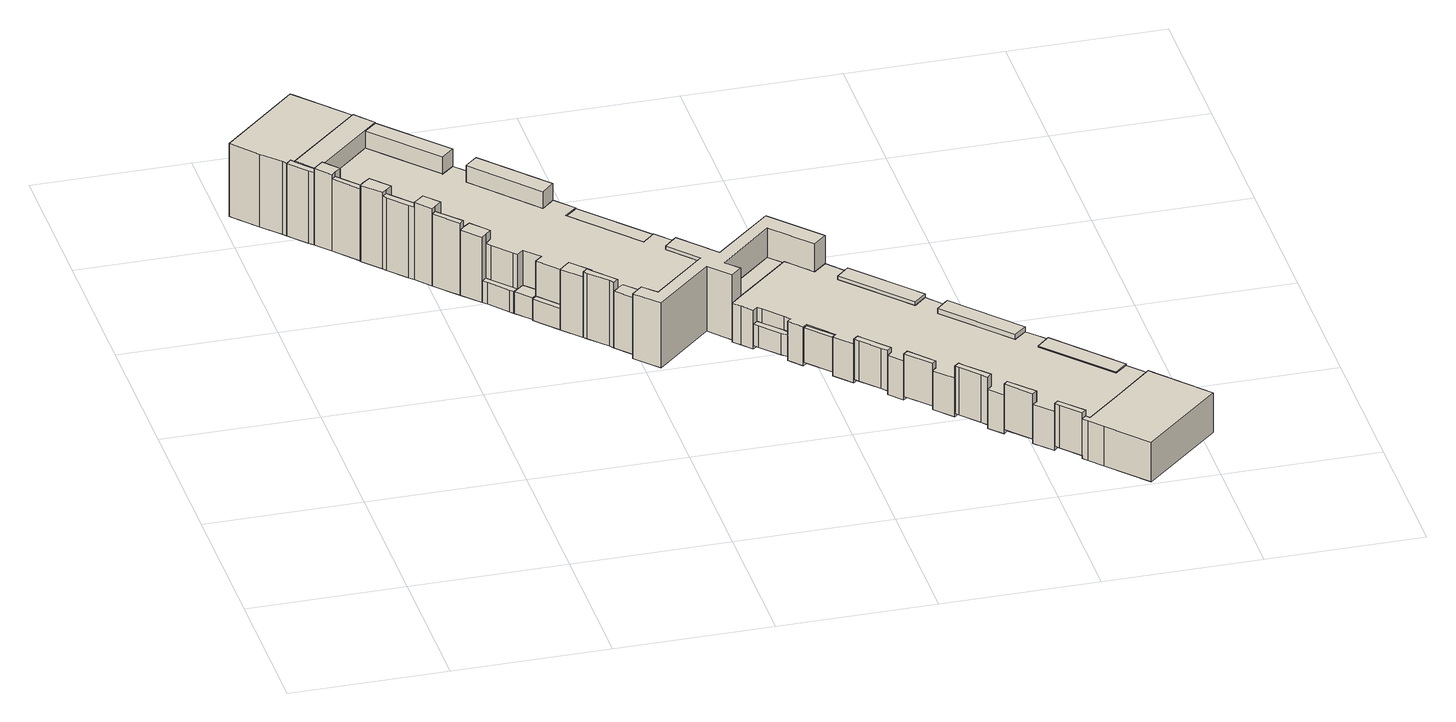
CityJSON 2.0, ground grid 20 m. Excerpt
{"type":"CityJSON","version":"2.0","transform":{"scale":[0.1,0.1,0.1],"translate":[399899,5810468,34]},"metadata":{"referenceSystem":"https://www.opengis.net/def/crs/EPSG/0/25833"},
"CityObjects":{
"building1":{"type":"Building","attributes":{"Gemeindeschluessel":"11000009","function":"31001_1010"},"address":[{"country":"Germany","locality":"Berlin","thoroughfareNumber":"11, 11A, 13, 13A, 15, 15A, 17, 17A","thoroughfareName":"Katharina-Boll-Dornberger-Straße"}],"children":["building1-1","building1-2","building1-3","building1-4","building1-5","building1-6","building1-7","building1-8","building1-9","building1-10","building1-11","building1-12","building1-13","building1-14","building1-15","building1-16","building1-17","building1-18","building1-19","building1-20","building1-21","building1-22","building1-23","building1-24","building1-25","building1-26","building1-27","building1-28","building1-29","building1-30","building1-31","building1-32","building1-33","building1-34"]},
"building1-1":{"type":"BuildingPart","attributes":{"BezugspunktDach":"2200","measuredHeight":5.59,"storeysAboveGround":4},"parents":["building1"],"geometry":[{"type":"MultiSurface","lod":"1","boundaries":[[[0,1,2,3,4,5,6,7,8,9,10,11,12,13,14,15,16,17,18,19,20,21,22,23,24,25,26,27,28,29,30,31,32,33,34,35,36,37,38,39,40,41,42,43,44,45,46,47,48,49,50,51,52,53,54,55,56]],[[57,58,59,60,61,62,63,64,65,66,67,68,69,70,71,72,73,74,75,76,77,78,79,80,81,82,83,84,85,86,87,88,89,90,91,92,93,94,95,96,97,98,99,100,101,102,103,104,105,106,107,108,109,110,111,112,113]],[[57,113,114,115]],[[58,57,55,54],[58,116,117,57]],[[59,58,118,119]],[[60,59,53,119,120,52]],[[61,60,120,121]],[[62,61,51,50]],[[66,65,47,46]],[[70,69,43,42]],[[74,73,39,38]],[[75,74,38,37]],[[76,75,122,123,124,36]],[[77,76,125,124,126]],[[78,77,127,128]],[[79,78,34,128,129,33]],[[80,79,33,129,130]],[[81,80,130,131]],[[82,81,31,30]],[[83,82,132,133]],[[84,83,134,133,135,28]],[[85,84,136,135,137]],[[86,85,27,26]],[[87,86,26,138,139,140]],[[88,87,139,141]],[[89,88,141,142,143]],[[90,89,23,142,144,22]],[[91,90,144,145]],[[92,91,21,20]],[[93,92,20,146,147]],[[94,93,147,148,149]],[[95,94,148,150,17]],[[96,95,17,16]],[[97,96,16,151,152]],[[98,97,152,153]],[[99,98,153,154,13]],[[100,99,154,155,156]],[[101,100,157,155,158]],[[102,101,11,10]],[[103,102,10,9],[159,160,161,162]],[[163,161,164,9,8]],[[104,103,160,165]],[[166,163,165,167,105,104,8,7]],[[106,105,7,6]],[[168,169,6,5]],[[107,106,170,171,172]],[[173,174,108,107,5,4],[172,174,173,168]],[[175,173,4,3]],[[109,108,173,174,176,177]],[[178,175,3,2]],[[110,109,176,179]],[[111,110,179,180,181,178,2,1]],[[112,111,1,0]],[[113,112,0,56]],[[115,114,56,55]],[[116,58,57,117]],[[119,118,54,53]],[[52,120,119,53]],[[121,120,52,51]],[[63,62,50,49]],[[63,49,48,64]],[[65,64,48,47]],[[67,66,46,45]],[[68,67,45,44,182]],[[69,68,44,43]],[[71,70,42,41]],[[72,71,41,40]],[[73,72,40,39]],[[36,124,123,183]],[[37,183,123,122]],[[126,124,125,36,35]],[[128,127,35,34]],[[33,129,128,34]],[[130,129,33,32,184]],[[131,130,32,31]],[[133,132,185,30,29]],[[29,28,135,133,134]],[[137,135,136,28,27]],[[140,139,138,26,25]],[[141,139,25,24]],[[143,142,141,24,23]],[[22,144,142,23]],[[145,144,22,21]],[[147,146,20,19]],[[149,148,147,19,18]],[[186,18,17,150,148]],[[152,151,16,15]],[[153,152,187,15,14]],[[188,14,13,154,153]],[[156,155,154,13,12]],[[158,155,157,12,11,189]],[[161,160,159,162]],[[165,160,164,161,163]],[[167,165,163,166]],[[172,171,170,169,168]],[[175,176,177,175,190]],[[173,174,172,168]],[[177,176,175]],[[179,176,175,178]],[[178,181,180,179]]]}]},
"building1-2":{"type":"BuildingPart","attributes":{"BezugspunktDach":"2200","measuredHeight":5.24,"storeysAboveGround":4},"parents":["building1"],"geometry":[{"type":"MultiSurface","lod":"1","boundaries":[[[117,116,191,192]],[[193,58,57,194]],[[193,194,195,196,191]],[[58,193,191,116]],[[194,57,117,115,195]],[[197,192,191,196,195]],[[116,117,57,58]],[[195,115,117,192]]]}]},
"building1-3":{"type":"BuildingPart","attributes":{"BezugspunktDach":"2200","measuredHeight":8.97,"storeysAboveGround":4},"parents":["building1"],"geometry":[{"type":"MultiSurface","lod":"1","boundaries":[[[198,199,200,201,202,203,204,205,206,207,208,209,210,211,212,213,214]],[[215,216,217,218,219,220,221,222,121,120,196,195,115,114,223,224,225]],[[226,227,214,213]],[[215,225,228,229]],[[230,226,229,213,212]],[[216,215,229,231]],[[217,216,231,232,233,230,231,212,211],[232,234,235,233],[234,236,237,235]],[[218,217,238,236,239,240,237,211,210]],[[219,218,210,209],[239,241,242,240]],[[220,219,209,208]],[[221,220,208,207]],[[222,221,207,206]],[[121,222,206,205]],[[52,51,205,204]],[[196,191,116,118,54,53,52,120,204,203]],[[195,192,191,196,203,202]],[[117,192,202,201]],[[56,55,201,200]],[[223,114,200,199]],[[224,223,199,198]],[[225,224,198,214]],[[229,228,227,226]],[[231,229,226,230]],[[237,236,234,235]],[[235,234,232,233]],[[230,233,232,231]],[[237,240,239,236,238]],[[242,241,239,240]],[[120,121,51,52]],[[119,53,54,118]],[[119,120,52,53]],[[118,116,191,196]],[[196,191,192,195]],[[243,115,195,192,117]],[[114,115,55,56]]]}]},
"building1-4":{"type":"BuildingPart","attributes":{"BezugspunktDach":"2200","measuredHeight":3,"storeysAboveGround":4},"parents":["building1"],"geometry":[{"type":"MultiSurface","lod":"1","boundaries":[[[244,245,169,168,173,175,178,181]],[[179,176,174,172,171,246,247,180]],[[246,171,169,245]],[[247,246,245,244]],[[180,247,244,181]],[[179,180,181,178]],[[176,179,248,178,175]],[[174,176,175,173,249]],[[172,174,173,168]],[[171,172,168,169,250]]]}]},
"building1-5":{"type":"BuildingPart","attributes":{"BezugspunktDach":"2200","measuredHeight":5.95,"storeysAboveGround":4},"parents":["building1"],"geometry":[{"type":"MultiSurface","lod":"1","boundaries":[[[251,252,253,254]],[[62,65,64,63]],[[50,49,254,253]],[[65,62,253,252]],[[48,47,252,251]],[[63,64,255,64,63,49,48,251,254]],[[62,63,49,50]],[[64,65,47,48]],[[48,49,63,64,255]]]}]},
"building1-6":{"type":"BuildingPart","attributes":{"BezugspunktDach":"2200","measuredHeight":4.77,"storeysAboveGround":4},"parents":["building1"],"geometry":[{"type":"Solid","lod":"1","boundaries":[[[[162,161,163,166]],[[165,160,159,167]],[[167,159,162,166]],[[165,167,166,163]],[[160,165,163,161]],[[159,160,161,162]]]]}]},
"building1-7":{"type":"BuildingPart","attributes":{"BezugspunktDach":"2200","measuredHeight":6.49,"storeysAboveGround":4},"parents":["building1"],"geometry":[{"type":"MultiSurface","lod":"1","boundaries":[[[256,257,258,259,260,261,262,263,264]],[[126,124,123,122,265,266,267,268,269]],[[126,269,270,127,263]],[[271,36,35,272,263,262]],[[183,36,124,262,261]],[[37,183,123,261,260]],[[265,122,260,259]],[[266,265,259,258]],[[267,266,258,257]],[[268,267,257,256]],[[269,268,256,264]],[[273,264,263,127,270]],[[124,126,272,35,36,271]],[[123,124,36,183]],[[122,123,183,37]]]}]},
"building1-8":{"type":"BuildingPart","attributes":{"BezugspunktDach":"2200","measuredHeight":6.11,"storeysAboveGround":4},"parents":["building1"],"geometry":[{"type":"MultiSurface","lod":"1","boundaries":[[[274,275,276,277]],[[66,69,68,67]],[[46,45,277,276]],[[69,66,276,275]],[[44,43,275,274]],[[45,44,274,277]],[[66,67,45,46]],[[68,69,43,44]],[[278,67,68,44,45]]]}]},
"building1-9":{"type":"BuildingPart","attributes":{"BezugspunktDach":"2200","measuredHeight":5.83,"storeysAboveGround":4},"parents":["building1"],"geometry":[{"type":"MultiSurface","lod":"1","boundaries":[[[279,280,281,282]],[[148,147,146,150]],[[148,18,17,282,281]],[[19,18,281,280]],[[20,19,147,280,279]],[[150,146,279,282]],[[150,17,18,148]],[[147,148,18,19]],[[146,147,19,20]]]}]},
"building1-10":{"type":"BuildingPart","attributes":{"BezugspunktDach":"2200","measuredHeight":5.94,"storeysAboveGround":4},"parents":["building1"],"geometry":[{"type":"MultiSurface","lod":"1","boundaries":[[[283,284,285,286,287,288]],[[130,129,127,270,289,131]],[[130,32,31,131,288,287]],[[33,32,290,287,286]],[[35,34,33,286,285]],[[270,264,263,127,285,284]],[[289,270,284,283]],[[131,289,283,288]],[[131,31,32,130]],[[129,130,290,32,33]],[[36,125,124,126,35]],[[128,34,35,127]],[[128,129,33,34]],[[127,263,264,270]]]}]},
"building1-11":{"type":"BuildingPart","attributes":{"BezugspunktDach":"2200","measuredHeight":5.61,"storeysAboveGround":4},"parents":["building1"],"geometry":[{"type":"MultiSurface","lod":"1","boundaries":[[[291,292,293,294]],[[70,73,72,71]],[[42,41,294,293]],[[73,70,293,292]],[[72,73,72,40,39,292,291]],[[71,41,40,291,294]],[[72,295,72,71]],[[70,71,41,42]],[[39,40,72,73]],[[72,295,40,41,71]]]}]},
"building1-12":{"type":"BuildingPart","attributes":{"BezugspunktDach":"2200","measuredHeight":6.33,"storeysAboveGround":4},"parents":["building1"],"geometry":[{"type":"MultiSurface","lod":"1","boundaries":[[[296,297,298,299]],[[135,133,132,137]],[[28,27,300,299,298]],[[133,29,28,298,297]],[[30,29,133,297,296]],[[137,132,296,299]],[[135,137,300,27,28]],[[135,28,29,133]],[[301,132,133,29,30]]]}]},
"building1-13":{"type":"BuildingPart","attributes":{"BezugspunktDach":"2200","measuredHeight":6.53,"storeysAboveGround":4},"parents":["building1"],"geometry":[{"type":"MultiSurface","lod":"1","boundaries":[[[302,303,304,305,306,307,308,309]],[[144,142,141,139,138,310,311,145]],[[22,21,309,308]],[[23,22,308,307]],[[24,23,142,307,306]],[[25,24,306,305]],[[138,26,25,305,304]],[[310,138,304,303]],[[311,310,303,302]],[[145,311,302,309]],[[144,145,21,22]],[[142,144,22,23]],[[142,23,24,141]],[[139,141,24,25]],[[139,25,26,138]]]}]},
"building1-14":{"type":"BuildingPart","attributes":{"BezugspunktDach":"2200","measuredHeight":5.62,"storeysAboveGround":4},"parents":["building1"],"geometry":[{"type":"MultiSurface","lod":"1","boundaries":[[[312,313,314,315,316,317,318,319]],[[155,154,153,152,151,320,321,158]],[[12,11,319,318]],[[322,13,12,318,317]],[[14,13,317,316]],[[152,15,14,316,315]],[[16,15,152,315,314]],[[320,151,314,313]],[[321,320,313,312]],[[158,321,312,319]],[[155,158,11,12]],[[154,155,12,13,322]],[[153,154,13,14]],[[153,323,14,15,152]],[[151,152,15,16]]]}]},
"building1-15":{"type":"BuildingPart","attributes":{"BezugspunktDach":"2200","measuredHeight":10.07,"storeysAboveGround":4},"parents":["building1"],"geometry":[{"type":"MultiSurface","lod":"1","boundaries":[[[324,325,326,327]],[[328,329,330,331]],[[328,332,333,327,326]],[[329,328,326,325]],[[330,334,335,325,324]],[[331,333,334,330,324,327]],[[331,333,332,328]],[[329,335,334,330]],[[330,334,333,331]]]}]},
"building1-16":{"type":"BuildingPart","attributes":{"BezugspunktDach":"2200","measuredHeight":3,"storeysAboveGround":4},"parents":["building1"],"geometry":[{"type":"MultiSurface","lod":"1","boundaries":[[[336,337,338,339]],[[340,341,342,343]],[[340,343,344,345]],[[343,342,336,339]],[[345,344,339,338]],[[340,338,337,341]],[[342,341,337,336]]]}]},
"building1-17":{"type":"BuildingPart","attributes":{"BezugspunktDach":"2200","measuredHeight":10.35,"storeysAboveGround":4},"parents":["building1"],"geometry":[{"type":"MultiSurface","lod":"1","boundaries":[[[346,347,348,349,350,351,352,353,354,355,356,357,358,359,360,361,362,363,364,365,366,367,368,369,370,371,372,373,374,375,226,230,233,235,237,240,242,376,377,378,379,335,334,333,332,380,381,382,383,384,385]],[[386,387,388,389,390,391,392,393,394,395,396,397,398,241,239,236,234,232,231,229,399,400,401,402,403,404,405,341,340,406,407,408,409,410,411,412,413,414,415,416,417,418,419,420,421,422,423,424,425,426,427]],[[389,388,428,429]],[[390,389,429,430,431]],[[391,390,380,332]],[[392,391,432,328,331,333]],[[393,392,333,331,330]],[[394,393,334,330,329]],[[395,394,335,379]],[[433,434,435,436,396,395,379,378]],[[437,438,433,378,377]],[[397,396,436,437]],[[439,438,437,440,398,397,377,376]],[[241,398,376,242]],[[400,399,375,399,400,374]],[[401,400,374,400,401,373]],[[403,402,403,441]],[[404,403,404,370]],[[341,405,442,405,341,368]],[[338,337,341,340,443,340,341,368,367]],[[406,340,345,444,445,446,367,366]],[[447,445,444,448,449,407,406,366,365]],[[450,447,448,451,408,407,365,364]],[[452,453,450,454,364,363]],[[409,408,451,455]],[[410,409,456,455,457,458,453,363,362]],[[459,458,362,361]],[[411,410,457,460]],[[412,411,461,460,462]],[[413,412,360,462,463]],[[414,413,359,463,464]],[[415,414,465,464,466,357]],[[416,415,357,466,467]],[[417,416,467,468]],[[418,417,468,469]],[[419,418,469,470]],[[420,419,353,470,471,352]],[[421,420,471,472]],[[422,421,351,472,473,350]],[[423,422,474,473,475]],[[424,423,475,476]],[[425,424,477,478,479,347]],[[426,425,479,480]],[[427,426,346,480,481]],[[386,427,385,384]],[[387,386,384,383]],[[388,387,383,382]],[[429,428,382,381,482]],[[431,430,429,381,380]],[[332,333,331,328,432]],[[330,331,333,334]],[[329,330,334,335]],[[436,435,434,433]],[[436,433,438,437]],[[440,437,438,439]],[[241,242,240,239]],[[236,239,240,237]],[[234,236,237,235]],[[232,234,483,235,233]],[[232,233,230,231]],[[484,229,231,230,226]],[[399,229,226,375]],[[402,401,485,373,372]],[[441,403,402,372,371]],[[371,370,404,403]],[[405,404,370,369,486]],[[369,368,341,405,442]],[[443,340,341,337,338]],[[446,445,444,345]],[[449,448,444,445,447]],[[451,448,447,450]],[[455,451,454,450,453,452]],[[453,458,457,455,456]],[[460,457,458,459]],[[462,460,461,361,360,487]],[[463,462,360,359]],[[464,463,359,358]],[[358,357,466,464,465]],[[467,466,357,356]],[[468,467,356,355]],[[469,468,488,355,354]],[[470,469,354,353]],[[352,471,470,353]],[[472,471,352,351]],[[350,473,472,351]],[[475,473,474,350,349]],[[476,475,349,348]],[[348,347,479,478,477]],[[480,479,347,346]],[[481,480,346,385]]]}]},
"building1-18":{"type":"BuildingPart","attributes":{"BezugspunktDach":"2200","measuredHeight":10.37,"storeysAboveGround":4},"parents":["building1"],"geometry":[{"type":"MultiSurface","lod":"1","boundaries":[[[489,490,491,492,493,494]],[[495,496,427,497,498,499]],[[500,501,502,503,504,495,499,494,493]],[[496,495,493,492]],[[427,385,384,386,384,383,382,505,506,507,428,508,388,496,492,491]],[[497,427,491,481,509,490]],[[498,497,510,509,511,512,513,490,489]],[[502,512,489,494]],[[499,498,511,503]],[[504,503,502,501,500]],[[386,384,385,427]],[[387,383,384,386,514]],[[387,388,382,383]],[[508,428,507,506,505,382]],[[490,509,481,491]],[[513,512,511,509,510]],[[503,511,512,502]]]}]},
"building1-19":{"type":"BuildingPart","attributes":{"BezugspunktDach":"2200","measuredHeight":10.02,"storeysAboveGround":4},"parents":["building1"],"geometry":[{"type":"MultiSurface","lod":"1","boundaries":[[[515,516,517,518]],[[479,478,519,520]],[[478,348,347,517,516]],[[516,348,521]],[[520,519,515,518]],[[479,520,518,517]],[[479,347,348,478]],[[519,478,521,348,516,515,522]]]}]},
"building1-20":{"type":"BuildingPart","attributes":{"BezugspunktDach":"2200","measuredHeight":9.09,"storeysAboveGround":4},"parents":["building1"],"geometry":[{"type":"MultiSurface","lod":"1","boundaries":[[[523,524,525,526,527,528,529,530]],[[403,402,401,400,531,532,533,534]],[[403,534,403,535,536,530,529]],[[372,371,537,529,528]],[[373,372,538,528,527]],[[539,374,373,527,526]],[[540,374,400,526,525]],[[532,531,525,524]],[[533,532,524,523]],[[534,533,523,530]],[[536,535,403,534]],[[402,403,537,371,372]],[[401,402,538,372,373]],[[400,401,485,373,374,539]],[[541,531,400,374,540]]]}]},
"building1-21":{"type":"BuildingPart","attributes":{"BezugspunktDach":"2200","measuredHeight":7.78,"storeysAboveGround":4},"parents":["building1"],"geometry":[{"type":"Solid","lod":"1","boundaries":[[[[438,439,434,433]],[[435,440,437,436]],[[440,435,434,439]],[[435,436,433,434]],[[437,440,439,438]],[[436,437,438,433]]]]}]},
"building1-22":{"type":"BuildingPart","attributes":{"BezugspunktDach":"2200","measuredHeight":3,"storeysAboveGround":4},"parents":["building1"],"geometry":[{"type":"MultiSurface","lod":"1","boundaries":[[[542,543,544,450,453,458,459,545]],[[460,457,455,451,546,547,548,549]],[[549,550,549,460]],[[450,451,450,544]],[[547,546,544,543]],[[548,547,543,542]],[[549,548,542,545]],[[460,549,550,545,459]],[[457,460,459,458]],[[455,457,458,453]],[[451,455,453,450]],[[546,451,450,544]]]}]},
"building1-23":{"type":"BuildingPart","attributes":{"BezugspunktDach":"2200","measuredHeight":10.03,"storeysAboveGround":4},"parents":["building1"],"geometry":[{"type":"MultiSurface","lod":"1","boundaries":[[[551,552,553,554]],[[466,464,555,556]],[[358,357,466,553,552]],[[557,558,464,552,551]],[[556,555,551,554]],[[466,556,554,553,559]],[[464,466,357,358]],[[560,555,464,558,557]]]}]},
"building1-24":{"type":"BuildingPart","attributes":{"BezugspunktDach":"2200","measuredHeight":10.11,"storeysAboveGround":4},"parents":["building1"],"geometry":[{"type":"MultiSurface","lod":"1","boundaries":[[[561,562,513,512,502,563,564]],[[565,503,511,509,566,567,568]],[[565,568,565,569]],[[565,563,565,503]],[[567,566,562,561]],[[568,567,561,564]],[[569,565,568,570,564,563]],[[503,565,563,502]],[[511,503,502,512]],[[509,511,512,513,571]],[[566,509,513,562,572]]]}]},
"building1-25":{"type":"BuildingPart","attributes":{"BezugspunktDach":"2200","measuredHeight":10.1,"storeysAboveGround":4},"parents":["building1"],"geometry":[{"type":"MultiSurface","lod":"1","boundaries":[[[573,574,575,576,577,578,579,580]],[[472,471,470,469,581,582,583,584]],[[472,584,580,584,472,579]],[[352,351,472,579,578]],[[470,353,352,585,578,577]],[[469,354,353,577,576]],[[582,581,575,574]],[[583,582,574,573]],[[584,583,573,580]],[[585,471,470,419,420,352]],[[471,472,351,352]],[[470,353,354,469]],[[469,576,575,581]]]}]},
"building1-26":{"type":"BuildingPart","attributes":{"BezugspunktDach":"2200","measuredHeight":10.14,"storeysAboveGround":4},"parents":["building1"],"geometry":[{"type":"MultiSurface","lod":"1","boundaries":[[[586,587,506,505]],[[507,430,429,428]],[[430,507,506,587]],[[429,381,380,588,587,586]],[[382,381,429,586,505]],[[507,428,382,505,506]],[[430,588,380,381,429]],[[428,429,381,382]]]}]},
"building1-27":{"type":"BuildingPart","attributes":{"BezugspunktDach":"2200","measuredHeight":10.11,"storeysAboveGround":4},"parents":["building1"],"geometry":[{"type":"MultiSurface","lod":"1","boundaries":[[[589,590,564,563,502,501,591,592,593]],[[594,595,504,503,565,568,596,597,598]],[[594,598,593,592]],[[595,594,592,591]],[[504,595,591,501]],[[502,503,502,563]],[[568,564,563,565,563,564]],[[596,568,564,590]],[[597,596,590,589]],[[598,597,589,593]],[[504,599,501,502,503]],[[600,565,503,502,563]]]}]},
"building1-28":{"type":"BuildingPart","attributes":{"BezugspunktDach":"2200","measuredHeight":7.93,"storeysAboveGround":4},"parents":["building1"],"geometry":[{"type":"MultiSurface","lod":"1","boundaries":[[[227,226,375,374,540]],[[400,399,229,228,531]],[[400,531,400,374]],[[399,375,374,400,374,375]],[[531,228,227,540]],[[601,540,374,400,531]],[[229,399,375,226]],[[229,226,227,228]]]}]},
"building1-29":{"type":"BuildingPart","attributes":{"BezugspunktDach":"2200","measuredHeight":8.34,"storeysAboveGround":4},"parents":["building1"],"geometry":[{"type":"MultiSurface","lod":"1","boundaries":[[[536,535,602,603,604,605]],[[341,405,404,403,534,342]],[[337,336,605,604]],[[369,368,604,603]],[[404,370,369,405,603,602]],[[403,371,370,602,535]],[[342,534,536,605]],[[341,342,336,337]],[[405,341,368,369]],[[405,369,370,404]],[[404,370,371,403]],[[534,403,535,536]]]}]},
"building1-30":{"type":"BuildingPart","attributes":{"BezugspunktDach":"2200","measuredHeight":3,"storeysAboveGround":4},"parents":["building1"],"geometry":[{"type":"MultiSurface","lod":"1","boundaries":[[[606,446,445,447,450,544]],[[451,448,444,345,344,546]],[[344,339,338,345,446,606]],[[546,344,606,544]],[[451,546,544,450]],[[448,451,450,447]],[[444,448,447,445]],[[444,607,445,446,345]],[[345,338,339,344]]]}]},
"building1-31":{"type":"BuildingPart","attributes":{"BezugspunktDach":"2200","measuredHeight":9.09,"storeysAboveGround":4},"parents":["building1"],"geometry":[{"type":"MultiSurface","lod":"1","boundaries":[[[608,609,610,611,558,557]],[[464,463,462,460,549,555]],[[555,557,555,464]],[[463,359,358,558,611]],[[462,360,359,463,611,610]],[[361,360,610,609]],[[545,459,460,609,608]],[[555,549,608,557]],[[464,555,557,558]],[[464,358,359,463]],[[463,359,360,462]],[[460,462,360,361]],[[549,460,459,545]]]}]},
"building1-32":{"type":"BuildingPart","attributes":{"BezugspunktDach":"2200","measuredHeight":10.69,"storeysAboveGround":4},"parents":["building1"],"geometry":[{"type":"MultiSurface","lod":"1","boundaries":[[[612,613,614,615,616,617]],[[469,468,467,466,556,581]],[[576,575,617,616]],[[355,354,616,615]],[[467,356,355,615,614]],[[357,356,614,613]],[[554,553,613,612]],[[581,556,612,617]],[[469,581,575,576]],[[468,469,354,355]],[[468,355,356,467]],[[466,467,356,357]],[[556,466,553,554]]]}]},
"building1-33":{"type":"BuildingPart","attributes":{"BezugspunktDach":"2200","measuredHeight":10.53,"storeysAboveGround":4},"parents":["building1"],"geometry":[{"type":"MultiSurface","lod":"1","boundaries":[[[618,619,620,621,622,623]],[[476,475,473,472,584,624]],[[516,515,623,622]],[[476,624,519,478]],[[625,349,348,476,622,621]],[[350,349,621,620]],[[472,351,350,620,619]],[[580,579,619,618]],[[624,584,618,623]],[[476,475,625,349,423,424,348]],[[348,478,519,515,516]],[[475,349,625]],[[473,475,626,349,350]],[[473,627,350,351,472]],[[584,472,579,580]]]}]},
"building1-34":{"type":"BuildingPart","attributes":{"BezugspunktDach":"2200","measuredHeight":10.57,"storeysAboveGround":4},"parents":["building1"],"geometry":[{"type":"MultiSurface","lod":"1","boundaries":[[[628,629,630,631,632,633]],[[509,481,480,479,520,566]],[[513,562,633,632]],[[491,490,632,631]],[[480,346,385,481,631,630]],[[634,347,346,480,630,629]],[[518,517,629,628]],[[566,520,628,633]],[[509,566,562,513]],[[481,509,490,491]],[[481,385,346,480]],[[479,480,346,347,634]],[[520,479,517,518]]]}]}
},
"vertices":[
[525,432,55],[536,419,55],[542,424,55],[547,419,55],[568,396,55],[574,389,55],[569,384,55],[584,367,55],[589,371,55],[617,341,55],[612,336,55],[632,314,55],[638,319,55],[643,314,55],[664,290,55],[670,284,55],[664,278,55],[679,261,55],[685,266,55],[712,236,55],[707,231,55],[728,208,55],[734,213,55],[738,208,55],[759,185,55],[765,179,55],[759,173,55],[775,156,55],[780,161,55],[808,131,55],[802,126,55],[823,104,55],[828,109,55],[834,103,55],[851,85,55],[855,80,55],[859,75,55],[953,161,55],[945,170,55],[932,184,55],[916,170,55],[842,251,55],[858,266,55],[836,289,55],[820,275,55],[746,356,55],[762,371,55],[741,395,55],[725,380,55],[651,461,55],[667,476,55],[646,500,55],[629,485,55],[609,508,55],[600,517,55],[530,454,55],[516,441,55],[530,454,1],[600,517,1],[609,508,1],[629,485,1],[646,500,1],[667,476,1],[651,461,1],[725,380,1],[741,395,1],[762,371,1],[746,356,1],[820,275,1],[836,289,1],[858,266,1],[842,251,1],[916,170,1],[932,184,1],[945,170,1],[953,161,1],[859,75,1],[855,80,1],[851,85,1],[834,103,1],[828,109,1],[823,104,1],[802,126,1],[808,131,1],[780,161,1],[775,156,1],[759,173,1],[765,179,1],[759,185,1],[738,208,1],[734,213,1],[728,208,1],[707,231,1],[712,236,1],[685,266,1],[679,261,1],[664,278,1],[670,284,1],[664,290,1],[643,314,1],[638,319,1],[632,314,1],[612,336,1],[617,341,1],[589,371,1],[584,367,1],[569,384,1],[574,389,1],[568,396,1],[547,419,1],[542,424,1],[536,419,1],[525,432,1],[516,441,1],[516,441,4],[530,454,4],[600,517,53],[530,454,53],[600,517,4],[609,508,4],[629,485,4],[646,500,4],[953,161,3],[903,115,3],[859,75,3],[859,75,43],[855,80,3],[855,80,7],[851,85,7],[834,103,7],[828,109,7],[823,104,7],[802,126,7],[808,131,7],[808,131,38],[780,161,7],[780,161,24],[775,156,7],[759,173,6],[765,179,6],[765,179,23],[759,185,6],[738,208,6],[738,208,54],[734,213,6],[728,208,6],[707,231,6],[712,236,6],[685,266,6],[685,266,48],[679,261,6],[664,278,6],[670,284,6],[664,290,6],[643,314,6],[638,319,6],[638,319,20],[638,319,38],[632,314,6],[612,336,6],[617,341,6],[617,341,54],[612,336,54],[589,371,54],[617,341,18],[589,371,6],[584,367,54],[584,367,6],[574,389,36],[569,384,36],[569,384,25],[569,384,6],[574,389,6],[568,396,36],[568,396,6],[547,419,36],[547,419,6],[547,419,25],[542,424,36],[542,424,6],[536,419,6],[536,419,36],[820,275,32],[903,115,55],[828,109,28],[802,126,27],[685,266,10],[670,284,24],[664,290,35],[632,314,37],[548,419,36],
[584,535,53],[514,471,53],[584,535,1],[514,471,1],[514,471,4],[584,535,4],[514,471,35],
[418,401,94],[492,468,94],[516,441,94],[530,454,94],[514,471,94],[584,535,94],[629,485,94],[646,500,94],[590,561,94],[589,562,94],[515,495,94],[473,541,94],[457,526,94],[490,489,94],[421,426,94],[405,443,94],[391,430,94],[405,443,4],[421,426,4],[490,489,4],[457,526,4],[473,541,4],[515,495,4],[589,562,4],[590,561,4],[492,468,4],[418,401,4],[391,430,4],[405,443,89],[391,430,89],[391,430,10],[405,443,10],[421,426,89],[421,426,10],[433,437,10],[433,437,89],[478,478,10],[478,478,89],[490,489,10],[490,489,89],[490,489,70],[457,526,10],[457,526,89],[473,541,10],[473,541,89],[530,454,48],
[541,413,36],[563,390,36],[563,390,6],[541,413,6],[542,424,28],[568,396,7],[569,384,30],
[725,380,60],[741,395,60],[667,476,60],[651,461,60],[725,380,51],
[855,68,58],[870,51,58],[915,2,58],[1015,92,58],[953,161,58],[903,115,58],[859,75,58],[855,80,58],[849,75,58],[1015,92,3],[915,2,3],[870,51,3],[855,68,3],[849,75,3],[849,75,7],[859,75,19],[855,80,29],[849,75,26],
[820,275,62],[836,289,62],[762,371,62],[746,356,62],[746,356,14],
[707,231,65],[712,236,65],[685,266,65],[679,261,65],
[828,98,66],[849,75,66],[855,80,66],[834,103,66],[828,109,66],[823,104,66],[828,98,7],[828,109,17],
[916,170,57],[932,184,57],[858,266,57],[842,251,57],[916,170,43],
[802,126,70],[808,131,70],[780,161,70],[775,156,70],[775,156,31],[802,126,51],
[732,203,72],[753,180,72],[759,173,72],[765,179,72],[759,185,72],[738,208,72],[734,213,72],[728,208,72],[753,180,6],[732,203,6],
[637,308,62],[658,285,62],[664,278,62],[670,284,62],[664,290,62],[643,314,62],[638,319,62],[632,314,62],[658,285,6],[637,308,6],[643,314,43],[664,290,45],
[340,654,112],[356,669,112],[283,750,112],[267,736,112],[283,750,11],[356,669,11],[340,654,11],[267,736,11],[283,750,89],[267,736,89],[340,654,89],[356,669,89],
[322,506,40],[327,511,40],[301,540,40],[296,535,40],[301,540,10],[327,511,10],[322,506,10],[296,535,10],[296,535,11],[301,540,11],
[118,758,89],[110,751,89],[137,721,89],[146,728,89],[167,705,89],[159,698,89],[163,693,89],[184,670,89],[189,665,89],[197,672,89],[214,653,89],[205,645,89],[232,616,89],[241,623,89],[261,601,89],[254,594,89],[259,588,89],[280,565,89],[284,560,89],[292,567,89],[310,548,89],[301,540,89],[327,511,89],[336,519,89],[358,495,89],[350,488,89],[354,483,89],[375,460,89],[379,455,89],[387,462,89],[452,564,89],[436,549,89],[362,631,89],[378,645,89],[261,774,89],[245,760,89],[171,841,89],[159,830,89],[113,788,89],[101,777,89],[113,788,10],[159,830,10],[171,841,10],[245,760,10],[261,774,10],[283,750,10],[267,736,10],[340,654,10],[356,669,10],[378,645,10],[362,631,10],[436,549,10],[452,564,10],[387,462,10],[379,455,10],[375,460,10],[354,483,10],[350,488,10],[358,495,10],[336,519,10],[310,548,10],[292,567,10],[284,560,10],[280,565,10],[259,588,10],[254,594,10],[261,601,10],[241,623,10],[232,616,10],[205,645,10],[214,653,10],[197,672,10],[189,665,10],[184,670,10],[163,693,10],[159,698,10],[167,705,10],[146,728,10],[137,721,10],[110,751,10],[118,758,10],[101,777,10],[171,841,12],[245,760,12],[261,774,12],[261,774,30],[283,750,36],[362,631,88],[378,645,88],[378,645,11],[362,631,11],[436,549,11],[436,549,88],[452,564,88],[452,564,11],[350,488,47],[336,519,51],[301,540,19],[310,548,11],[310,548,41],[301,540,41],[292,567,41],[292,567,11],[292,567,19],[284,560,41],[284,560,11],[280,565,37],[280,565,41],[284,560,34],[280,565,11],[280,565,31],[259,588,11],[259,588,41],[254,594,41],[254,594,11],[254,594,54],[261,601,11],[241,623,11],[232,616,11],[232,616,18],[205,645,11],[214,653,11],[197,672,11],[189,665,11],[184,670,11],[163,693,11],[159,698,11],[167,705,11],[167,705,77],[146,728,11],[137,721,11],[137,721,43],[137,721,12],[110,751,12],[118,758,12],[101,777,12],[245,760,79],[478,478,31],[405,443,64],[375,460,50],[336,519,73],[261,601,36],[197,672,70],
[89,775,114],[93,770,114],[101,777,114],[187,855,114],[166,879,114],[72,794,114],[166,879,10],[187,855,10],[93,770,10],[89,775,10],[72,794,10],[166,879,49],[166,879,113],[72,794,113],[72,794,12],[166,879,12],[171,841,113],[187,855,113],[187,855,12],[171,841,32],[93,770,12],[93,770,50],[89,775,12],[89,775,113],[93,770,113],[145,817,10],
[132,716,112],[137,721,112],[110,751,112],[105,746,112],[132,716,12],[105,746,12],[137,721,53],[132,716,25],
[348,478,101],[369,455,101],[373,450,101],[379,455,101],[375,460,101],[354,483,101],[350,488,101],[344,482,101],[373,450,10],[369,455,10],[348,478,10],[344,482,10],[350,488,94],[344,482,94],[350,488,74],[354,483,75],[379,455,37],[373,450,89],[373,450,50],
[253,583,41],[274,559,41],[278,555,41],[248,588,41],[278,555,11],[274,559,11],[253,583,11],[248,588,11],[248,588,14],
[227,611,111],[232,616,111],[205,645,111],[200,640,111],[227,611,11],[200,640,11],[227,611,102],[232,616,102],[205,645,43],[227,611,34],
[83,770,113],[88,765,113],[68,799,113],[62,793,113],[68,799,12],[88,765,12],[83,770,12],[62,793,12],[68,799,106],[62,793,63],[93,770,66],[88,765,21],
[157,688,112],[178,665,112],[183,660,112],[189,665,112],[184,670,112],[163,693,112],[159,698,112],[153,693,112],[183,660,11],[178,665,11],[157,688,11],[153,693,11],[163,693,30],
[245,760,113],[261,774,113],[261,774,69],
[36,821,113],[58,798,113],[108,943,113],[106,945,113],[7,854,113],[106,945,12],[108,943,12],[58,798,12],[36,821,12],[7,854,12],[166,879,94],[68,799,54],
[373,450,72],
[358,495,94],[336,519,94],[327,511,94],[322,506,94],
[296,535,41],[310,548,26],
[248,588,102],[254,594,102],[261,601,102],[241,623,102],
[200,640,118],[205,645,118],[214,653,118],[197,672,118],[189,665,118],[183,660,118],
[153,693,117],[159,698,117],[167,705,117],[146,728,117],[137,721,117],[132,716,117],[132,716,11],[146,728,42],[146,728,77],[167,705,57],
[105,746,118],[110,751,118],[118,758,118],[101,777,118],[93,770,118],[88,765,118],[110,751,26]
]}
